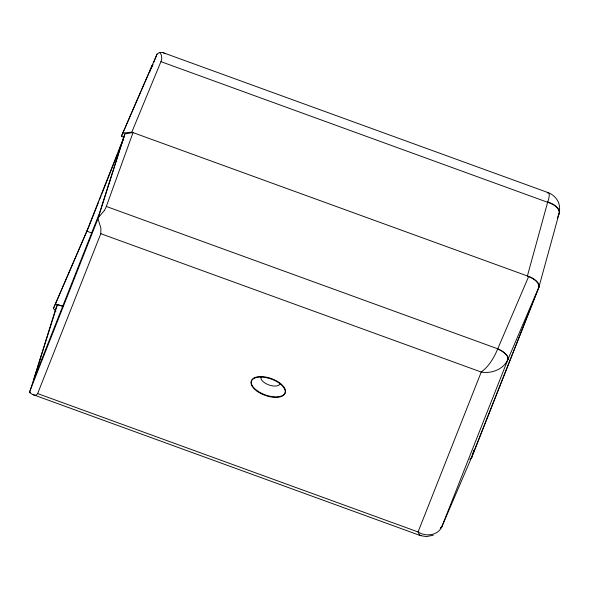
<?xml version="1.0" encoding="UTF-8"?>
<svg xmlns="http://www.w3.org/2000/svg" width="589" height="589" viewBox="0 0 589 589"><rect width="100%" height="100%" fill="white"/><g stroke="black" fill="none" stroke-linecap="round" stroke-linejoin="round"><path stroke-width="0.88" d="M473.784 450.151L471.796 457.233L538.707 287.844L559.02 213.851A14.894 7.738 15.3 0 0 547.623 202.285L160.93 61.646L131.803 132.157L122.74 133.055L121.474 136.258L123.778 137.244M104.319 210.538A16.197 9.549 -48.9 0 0 106.314 206.444L133.055 132.547L124.831 133.924L97.973 218.71L100.896 228.134L100.807 233.686L37.644 393.585C36.003 397.082 31.578 394.151 29.597 392.517L55.653 309.048L57.398 304.623L63.538 306.346M57.398 304.623L33.867 379.257L99.364 213.454L124.831 133.924M547.711 202.005L527.383 276.027A14.872 7.237 19.5 0 1 538.714 287.844M55.896 311.154L53.408 308.57L86.833 231.072L123.948 137.112M149.591 72.197L152.632 64.503L150.681 68.994M98.746 201.681L88.976 226.419L53.408 308.57M99.423 199.973L101.102 195.71M101.779 194.002L117.616 153.906M118.293 152.198L123.344 139.402M151.991 66.896L153 64.334M153.677 62.633L157.042 54.1L159.788 52.406L163.352 52.693L165.207 53.82M29.45 392.171L97.973 218.71M557.356 218.04L559.042 213.778A14.894 7.996 15.3 0 0 547.726 201.968M37.644 393.585L418.065 531.948C425.803 537.087 438.378 535.607 442.037 526.22L507.865 359.592A13.444 5.875 23.2 0 0 497.985 349.086L497.683 348.96C494.061 357.707 488.958 366.343 481.235 372.049L418.065 531.948L419.493 534.945L421.422 535.673M160.93 61.646L161.187 60.969A13.812 8.261 -40.4 0 0 161.739 58.679L161.504 55.329L159.788 52.406M440.778 527.796A13.407 6.972 23.2 0 0 442.081 526.124L471.693 457.167L538.883 287.079L507.887 359.54A13.407 5.956 23.2 0 0 497.742 348.806L528.694 276.44L131.803 132.157M121.474 136.258L125.045 128.041M125.369 127.29L140.948 91.413M141.272 90.669L144.519 83.189M144.842 82.445L150.357 69.738M122.74 133.055L157.042 54.1M507.865 359.592C503.44 369.413 491.425 373.897 481.235 372.049L100.807 233.686M104.319 210.538L98.385 217.584M433.298 535.217L426.458 536.608L420.899 535.703M29.597 392.517L30.518 392.517M55.233 303.961L63.421 306.449M162.77 52.561L548.425 192.721C554.116 194.981 558.917 200.326 559.513 206.548M106.307 206.444L497.742 348.806M32.579 394.468L420.244 535.526M86.833 231.072L91.479 232.979M471.804 457.233A14.872 7.23 19.5 0 1 469.845 459.354M559.263 207.056A19.592 16.742 -4.1 0 1 559.175 213.8M547.144 192.964A19.592 4.138 -63.6 0 1 547.785 201.909M280.187 383.616A10.131 4.926 19.5 0 1 268.798 384.911A10.131 4.926 19.5 0 1 261.163 376.702M528.694 276.44A13.385 6.508 19.5 0 1 538.891 287.079M471.701 457.167A13.392 6.508 19.5 0 1 470.088 458.978M442.044 526.22A13.407 7.171 23.3 0 1 440.248 528.281M256.694 390.345A17.906 8.71 19.5 0 0 285.039 393.143A17.906 8.71 19.5 0 0 263.298 376.71A17.906 8.71 19.5 0 0 256.694 390.345M256.517 390.831A17.906 8.71 19.5 0 0 284.862 393.629A17.906 8.71 19.5 0 0 263.121 377.196A17.906 8.71 19.5 0 0 256.517 390.831"/></g></svg>
